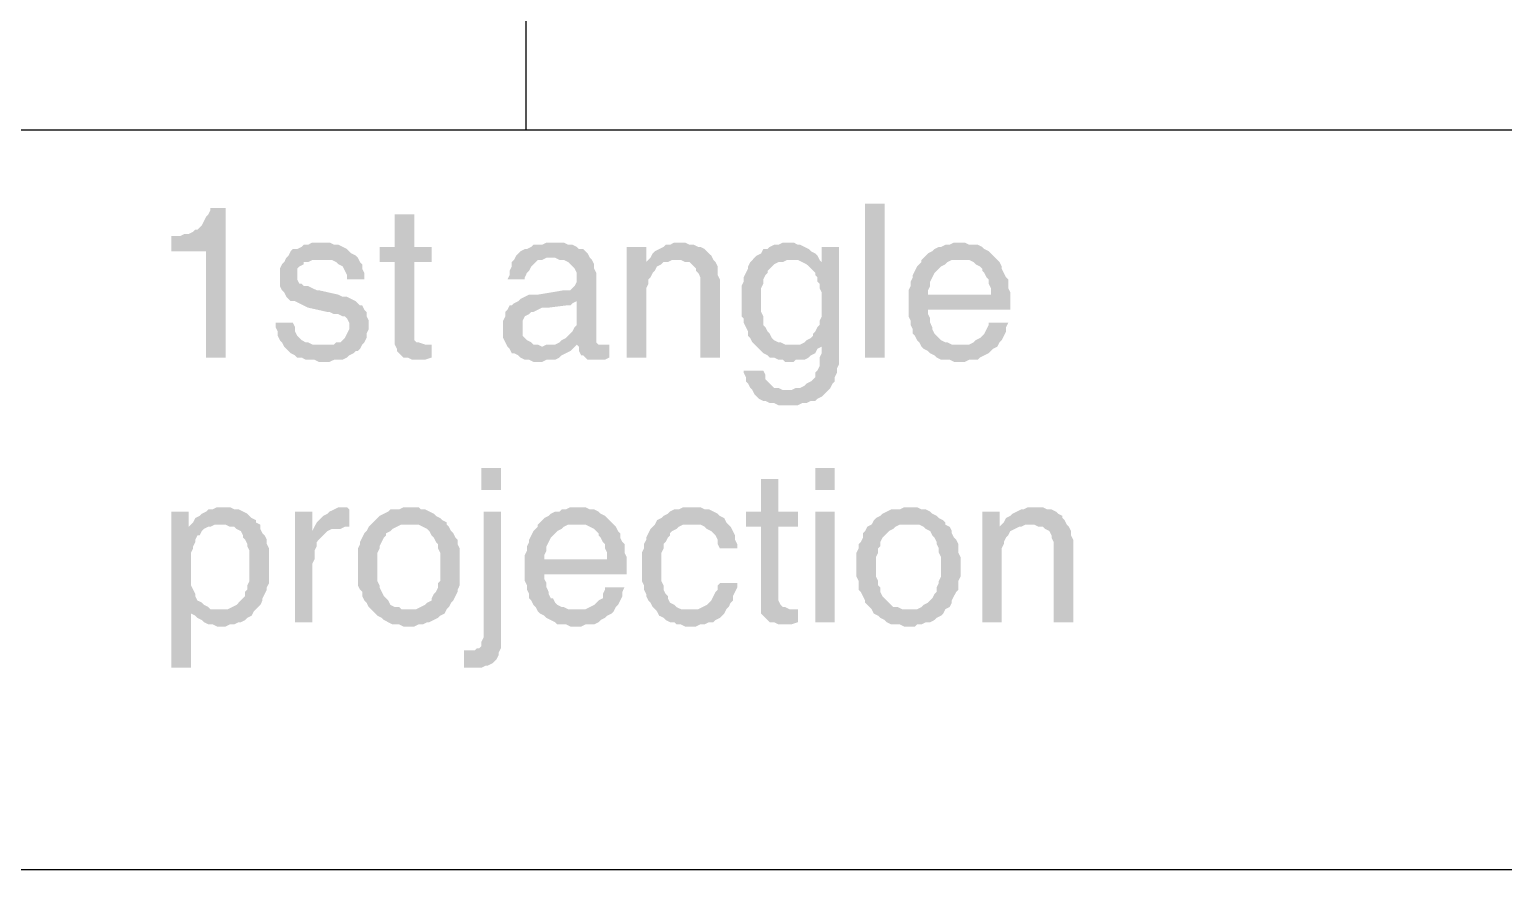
# Model space of a CAD drawing. Header units: inches. Extents: x 3613 to 8393, y -2205 to -794.
# Drawn here: x 3930.39 to 3961.08, y -2185.2 to -2167.73 of the extents above; entities that cross this region are included whole.
import ezdxf

# ---------------------------------------------------------------- set-up
doc = ezdxf.new("R2010")
doc.units = ezdxf.units.IN
doc.header["$MEASUREMENT"] = 0

msp = doc.modelspace()

# ---------------------------------------------------------------- hatches: boundary and pattern name
at = {"transparency": 33554559}
for points in [[(3934.472, -2171.438), (3934.156, -2171.438), (3934.156, -2171.483), (3934.111, -2171.574), (3934.066, -2171.619), (3934.021, -2171.709), (3933.976, -2171.799), (3933.93, -2171.845), (3933.885, -2171.89), (3933.84, -2171.89), (3933.795, -2171.935), (3933.705, -2171.98), (3933.614, -2171.98), (3933.524, -2172.025), (3933.344, -2172.025), (3933.344, -2172.341), (3934.066, -2172.341), (3934.066, -2174.552), (3934.472, -2174.552)], [(3938.398, -2171.574), (3937.992, -2171.574), (3937.992, -2172.251), (3937.676, -2172.251), (3937.676, -2172.567), (3937.992, -2172.567), (3937.992, -2174.282), (3938.037, -2174.372), (3938.037, -2174.417), (3938.083, -2174.462), (3938.128, -2174.507), (3938.173, -2174.552), (3938.263, -2174.552), (3938.353, -2174.598), (3938.624, -2174.598), (3938.76, -2174.552), (3938.76, -2174.282), (3938.624, -2174.282), (3938.489, -2174.237), (3938.444, -2174.237), (3938.398, -2174.191), (3938.398, -2172.567), (3938.76, -2172.567), (3938.76, -2172.251), (3938.398, -2172.251)], [(3947.786, -2174.552), (3947.786, -2171.348), (3948.192, -2171.348), (3948.192, -2174.552)], [(3936.458, -2172.16), (3936.277, -2172.16), (3936.187, -2172.206), (3936.097, -2172.206), (3936.052, -2172.251), (3935.961, -2172.296), (3935.871, -2172.296), (3935.826, -2172.341), (3935.781, -2172.431), (3935.736, -2172.476), (3935.691, -2172.567), (3935.645, -2172.612), (3935.6, -2172.702), (3935.6, -2173.063), (3935.645, -2173.153), (3935.691, -2173.199), (3935.736, -2173.289), (3935.781, -2173.334), (3935.826, -2173.379), (3935.916, -2173.379), (3936.006, -2173.424), (3936.097, -2173.469), (3936.187, -2173.514), (3936.593, -2173.605), (3936.638, -2173.605), (3936.729, -2173.65), (3936.819, -2173.65), (3936.909, -2173.695), (3936.954, -2173.695), (3936.999, -2173.74), (3937.045, -2173.83), (3937.045, -2173.966), (3936.999, -2174.056), (3936.954, -2174.146), (3936.909, -2174.191), (3936.864, -2174.237), (3936.774, -2174.237), (3936.729, -2174.282), (3936.503, -2174.282), (3935.691, -2174.327), (3935.736, -2174.372), (3935.781, -2174.417), (3935.826, -2174.462), (3935.916, -2174.507), (3935.961, -2174.552), (3936.052, -2174.552), (3936.142, -2174.598), (3936.322, -2174.598), (3936.413, -2174.643), (3936.638, -2174.643), (3936.729, -2174.598), (3936.909, -2174.598), (3936.999, -2174.552), (3937.045, -2174.507), (3937.135, -2174.462), (3937.18, -2174.417), (3937.225, -2174.417), (3937.27, -2174.372), (3937.315, -2174.282), (3937.36, -2174.237), (3937.406, -2174.146), (3937.406, -2174.056), (3937.451, -2173.966), (3937.451, -2173.875), (3937.451, -2173.785), (3937.406, -2173.695), (3937.406, -2173.605), (3937.36, -2173.56), (3937.315, -2173.469), (3937.27, -2173.469), (3937.225, -2173.424), (3937.18, -2173.379), (3937.09, -2173.334), (3936.999, -2173.289), (3936.909, -2173.289), (3936.819, -2173.244), (3936.413, -2173.153), (3936.368, -2173.153), (3936.277, -2173.108), (3936.187, -2173.063), (3936.097, -2173.063), (3936.052, -2173.018), (3936.006, -2173.018), (3935.961, -2172.928), (3935.961, -2172.702), (3936.006, -2172.657), (3936.097, -2172.612), (3936.097, -2172.567), (3936.187, -2172.567), (3936.277, -2172.522), (3936.458, -2172.522), (3937.225, -2172.476), (3937.18, -2172.431), (3937.09, -2172.386), (3937.045, -2172.341), (3936.999, -2172.296), (3936.909, -2172.251), (3936.819, -2172.206), (3936.729, -2172.206), (3936.638, -2172.16), (3936.548, -2172.16)], [(3941.332, -2172.16), (3941.152, -2172.16), (3941.061, -2172.206), (3940.881, -2172.206), (3940.836, -2172.251), (3940.745, -2172.296), (3940.7, -2172.296), (3940.61, -2172.341), (3940.565, -2172.386), (3940.52, -2172.431), (3940.475, -2172.522), (3940.429, -2172.567), (3940.429, -2172.657), (3940.384, -2172.747), (3940.384, -2172.837), (3940.339, -2172.928), (3940.7, -2172.928), (3940.7, -2172.883), (3940.745, -2172.792), (3940.79, -2172.747), (3940.836, -2172.657), (3940.881, -2172.612), (3940.926, -2172.567), (3940.971, -2172.522), (3941.061, -2172.522), (3941.152, -2172.476), (3942.054, -2172.476), (3942.009, -2172.386), (3941.964, -2172.341), (3941.919, -2172.296), (3941.829, -2172.296), (3941.783, -2172.251), (3941.693, -2172.206), (3941.603, -2172.206), (3941.513, -2172.16), (3941.422, -2172.16)], [(3943.95, -2172.16), (3943.814, -2172.16), (3943.724, -2172.206), (3943.634, -2172.206), (3943.589, -2172.251), (3943.498, -2172.296), (3943.408, -2172.341), (3943.363, -2172.386), (3943.318, -2172.476), (3943.228, -2172.567), (3943.544, -2172.612), (3943.589, -2172.567), (3943.679, -2172.567), (3943.769, -2172.522), (3944.627, -2172.522), (3944.582, -2172.431), (3944.536, -2172.386), (3944.491, -2172.341), (3944.446, -2172.296), (3944.356, -2172.251), (3944.311, -2172.251), (3944.221, -2172.206), (3944.13, -2172.206), (3944.04, -2172.16)], [(3946.206, -2172.16), (3946.071, -2172.16), (3945.981, -2172.206), (3945.89, -2172.206), (3945.8, -2172.251), (3945.755, -2172.296), (3945.665, -2172.296), (3945.62, -2172.386), (3945.529, -2172.431), (3945.484, -2172.476), (3945.439, -2172.522), (3946.387, -2172.522), (3946.477, -2172.567), (3946.567, -2172.612), (3946.883, -2172.567), (3946.838, -2172.522), (3946.838, -2172.522), (3946.793, -2172.431), (3946.748, -2172.386), (3946.658, -2172.341), (3946.613, -2172.296), (3946.522, -2172.251), (3946.432, -2172.206), (3946.387, -2172.206), (3946.297, -2172.16)], [(3949.772, -2172.16), (3949.636, -2172.16), (3949.546, -2172.206), (3949.456, -2172.206), (3949.366, -2172.251), (3949.32, -2172.251), (3949.23, -2172.296), (3949.185, -2172.341), (3949.095, -2172.386), (3949.05, -2172.431), (3948.959, -2172.522), (3949.952, -2172.522), (3950.043, -2172.567), (3950.088, -2172.612), (3950.178, -2172.657), (3950.223, -2172.702), (3950.223, -2172.747), (3950.268, -2172.792), (3950.313, -2172.883), (3950.359, -2172.928), (3950.359, -2173.018), (3950.404, -2173.108), (3950.404, -2173.244), (3948.689, -2173.244), (3948.689, -2173.695), (3948.734, -2173.785), (3948.734, -2173.875), (3948.779, -2173.966), (3948.779, -2174.056), (3948.824, -2174.101), (3948.869, -2174.191), (3948.914, -2174.237), (3948.959, -2174.327), (3949.772, -2174.282), (3949.591, -2174.282), (3949.501, -2174.237), (3949.456, -2174.237), (3949.366, -2174.191), (3949.32, -2174.146), (3949.23, -2174.056), (3949.23, -2174.056), (3949.185, -2173.966), (3949.185, -2173.921), (3949.14, -2173.83), (3949.14, -2173.74), (3949.095, -2173.65), (3949.095, -2173.56), (3950.81, -2173.56), (3950.81, -2173.199), (3950.765, -2173.108), (3950.765, -2172.928), (3950.72, -2172.883), (3950.674, -2172.792), (3950.629, -2172.702), (3950.629, -2172.657), (3950.584, -2172.567), (3950.539, -2172.522), (3950.494, -2172.476), (3950.404, -2172.386), (3950.359, -2172.341), (3950.268, -2172.296), (3950.223, -2172.251), (3950.133, -2172.206), (3949.952, -2172.206), (3949.862, -2172.16)], [(3937.225, -2172.476), (3936.458, -2172.522), (3936.683, -2172.522), (3936.774, -2172.567), (3936.819, -2172.612), (3936.819, -2172.612), (3936.909, -2172.657), (3936.954, -2172.747), (3936.999, -2172.837), (3936.999, -2172.928), (3937.36, -2172.928), (3937.36, -2172.792), (3937.315, -2172.702), (3937.315, -2172.612), (3937.27, -2172.567)], [(3942.054, -2172.476), (3941.242, -2172.476), (3941.332, -2172.476), (3941.422, -2172.522), (3941.513, -2172.522), (3941.603, -2172.567), (3941.648, -2172.612), (3941.693, -2172.657), (3941.738, -2172.702), (3941.783, -2172.792), (3941.783, -2172.973), (3941.738, -2173.063), (3941.693, -2173.108), (3941.648, -2173.153), (3941.513, -2173.153), (3940.971, -2173.244), (3940.79, -2173.244), (3940.7, -2173.289), (3940.61, -2173.334), (3940.565, -2173.379), (3941.783, -2173.379), (3941.783, -2173.785), (3941.783, -2173.875), (3941.738, -2173.921), (3941.693, -2174.011), (3941.648, -2174.056), (3941.558, -2174.146), (3941.558, -2174.146), (3941.467, -2174.191), (3941.422, -2174.237), (3941.332, -2174.282), (3941.152, -2174.282), (3941.061, -2174.327), (3940.339, -2174.327), (3940.384, -2174.372), (3940.429, -2174.462), (3940.475, -2174.462), (3940.565, -2174.507), (3940.61, -2174.552), (3940.7, -2174.598), (3940.79, -2174.598), (3940.881, -2174.643), (3941.061, -2174.643), (3941.152, -2174.598), (3941.332, -2174.598), (3941.422, -2174.552), (3941.467, -2174.507), (3941.558, -2174.462), (3941.648, -2174.417), (3941.693, -2174.372), (3941.738, -2174.327), (3941.783, -2174.282), (3942.235, -2174.282), (3942.19, -2174.237), (3942.19, -2172.792), (3942.144, -2172.702), (3942.144, -2172.612), (3942.099, -2172.522)], [(3943.228, -2172.251), (3942.821, -2172.251), (3942.821, -2174.552), (3943.228, -2174.552), (3943.228, -2173.334), (3943.228, -2173.108), (3943.273, -2173.018), (3943.273, -2172.928), (3943.318, -2172.883), (3943.363, -2172.792), (3943.408, -2172.747), (3943.408, -2172.747), (3943.453, -2172.657), (3943.544, -2172.612), (3943.228, -2172.567)], [(3944.627, -2172.522), (3943.859, -2172.522), (3943.95, -2172.522), (3944.04, -2172.567), (3944.13, -2172.567), (3944.175, -2172.612), (3944.221, -2172.657), (3944.266, -2172.702), (3944.266, -2172.747), (3944.311, -2172.792), (3944.356, -2172.883), (3944.356, -2174.552), (3944.762, -2174.552), (3944.762, -2172.928), (3944.717, -2172.837), (3944.717, -2172.657), (3944.672, -2172.567)], [(3945.439, -2172.522), (3945.394, -2172.567), (3945.349, -2172.657), (3945.349, -2172.702), (3945.304, -2172.792), (3945.259, -2172.883), (3945.259, -2172.973), (3945.213, -2173.063), (3945.213, -2173.695), (3945.259, -2173.74), (3945.259, -2173.83), (3945.304, -2173.921), (3945.349, -2174.011), (3945.349, -2174.101), (3945.394, -2174.146), (3945.439, -2174.237), (3945.484, -2174.282), (3945.529, -2174.327), (3945.62, -2174.417), (3945.665, -2174.462), (3945.755, -2174.507), (3945.8, -2174.552), (3945.89, -2174.552), (3945.981, -2174.598), (3946.071, -2174.598), (3946.116, -2174.643), (3946.297, -2174.643), (3946.342, -2174.598), (3946.522, -2174.598), (3946.613, -2174.552), (3946.658, -2174.507), (3946.748, -2174.462), (3946.793, -2174.372), (3946.883, -2174.327), (3946.883, -2174.327), (3946.251, -2174.282), (3946.116, -2174.282), (3946.026, -2174.237), (3945.981, -2174.237), (3945.89, -2174.191), (3945.845, -2174.146), (3945.8, -2174.056), (3945.755, -2174.011), (3945.71, -2173.921), (3945.665, -2173.875), (3945.665, -2173.695), (3945.62, -2173.605), (3945.62, -2173.108), (3945.665, -2173.018), (3945.665, -2172.928), (3945.71, -2172.837), (3945.755, -2172.792), (3945.755, -2172.747), (3945.8, -2172.702), (3945.845, -2172.657), (3945.89, -2172.612), (3945.981, -2172.567), (3946.071, -2172.567), (3946.161, -2172.522), (3946.251, -2172.522)], [(3947.244, -2172.251), (3946.883, -2172.251), (3946.883, -2172.567), (3946.567, -2172.612), (3946.613, -2172.657), (3946.658, -2172.702), (3946.748, -2172.792), (3946.748, -2172.837), (3946.793, -2172.883), (3946.793, -2172.973), (3946.838, -2173.018), (3946.838, -2173.108), (3946.883, -2173.199), (3946.883, -2173.695), (3946.838, -2173.785), (3946.838, -2173.875), (3946.793, -2173.921), (3946.748, -2174.011), (3946.703, -2174.056), (3946.703, -2174.101), (3946.658, -2174.146), (3946.567, -2174.191), (3946.522, -2174.237), (3946.432, -2174.282), (3946.251, -2174.282), (3946.883, -2174.327), (3946.883, -2174.462), (3946.838, -2174.552), (3946.838, -2174.733), (3946.793, -2174.823), (3946.748, -2174.868), (3946.748, -2174.959), (3946.703, -2175.004), (3946.658, -2175.049), (3946.567, -2175.094), (3946.522, -2175.139), (3946.432, -2175.184), (3946.342, -2175.184), (3946.251, -2175.229), (3946.161, -2175.229), (3947.019, -2175.229), (3947.064, -2175.184), (3947.109, -2175.094), (3947.154, -2175.049), (3947.154, -2174.959), (3947.199, -2174.868), (3947.199, -2174.778), (3947.244, -2174.688), (3947.244, -2174.417)], [(3948.959, -2172.522), (3948.959, -2172.567), (3948.914, -2172.612), (3948.869, -2172.657), (3948.824, -2172.747), (3948.779, -2172.837), (3948.779, -2172.883), (3948.734, -2172.973), (3948.734, -2173.063), (3948.689, -2173.153), (3948.689, -2173.244), (3949.095, -2173.244), (3949.095, -2173.153), (3949.14, -2173.063), (3949.14, -2172.973), (3949.185, -2172.883), (3949.23, -2172.792), (3949.275, -2172.747), (3949.32, -2172.702), (3949.366, -2172.657), (3949.456, -2172.612), (3949.501, -2172.567), (3949.591, -2172.522), (3949.772, -2172.522)], [(3940.565, -2173.379), (3940.475, -2173.424), (3940.429, -2173.469), (3940.384, -2173.469), (3940.339, -2173.56), (3940.294, -2173.605), (3940.294, -2173.695), (3940.249, -2173.785), (3940.249, -2173.966), (3940.249, -2174.146), (3940.294, -2174.237), (3940.339, -2174.327), (3941.061, -2174.327), (3940.971, -2174.282), (3940.881, -2174.282), (3940.836, -2174.237), (3940.745, -2174.191), (3940.7, -2174.146), (3940.655, -2174.101), (3940.655, -2173.785), (3940.7, -2173.695), (3940.79, -2173.65), (3940.836, -2173.605), (3940.881, -2173.605), (3940.971, -2173.56), (3941.061, -2173.514), (3941.197, -2173.514), (3941.558, -2173.469), (3941.648, -2173.469), (3941.693, -2173.424), (3941.783, -2173.379)], [(3935.871, -2173.83), (3935.51, -2173.83), (3935.51, -2173.921), (3935.555, -2174.011), (3935.555, -2174.101), (3935.6, -2174.191), (3935.645, -2174.237), (3935.691, -2174.327), (3936.503, -2174.282), (3936.277, -2174.282), (3936.187, -2174.237), (3936.142, -2174.237), (3936.052, -2174.191), (3936.006, -2174.146), (3935.961, -2174.101), (3935.916, -2174.011), (3935.916, -2173.921)], [(3950.765, -2173.83), (3950.359, -2173.83), (3950.359, -2173.875), (3950.313, -2173.966), (3950.268, -2174.056), (3950.223, -2174.101), (3950.178, -2174.146), (3950.088, -2174.191), (3950.043, -2174.237), (3949.952, -2174.282), (3949.772, -2174.282), (3948.959, -2174.327), (3948.959, -2174.327), (3949.005, -2174.372), (3949.095, -2174.417), (3949.14, -2174.462), (3949.23, -2174.507), (3949.275, -2174.552), (3949.366, -2174.598), (3949.546, -2174.598), (3949.636, -2174.643), (3949.862, -2174.643), (3949.952, -2174.598), (3950.133, -2174.598), (3950.178, -2174.552), (3950.268, -2174.507), (3950.359, -2174.462), (3950.404, -2174.417), (3950.449, -2174.372), (3950.539, -2174.327), (3950.584, -2174.237), (3950.629, -2174.191), (3950.674, -2174.101), (3950.72, -2174.011), (3950.72, -2173.921)], [(3942.235, -2174.282), (3941.783, -2174.282), (3941.829, -2174.327), (3942.325, -2174.282), (3942.28, -2174.282)], [(3942.46, -2174.282), (3942.325, -2174.282), (3941.829, -2174.327), (3941.829, -2174.417), (3941.874, -2174.507), (3941.919, -2174.507), (3941.964, -2174.552), (3942.009, -2174.598), (3942.37, -2174.598), (3942.46, -2174.552)], [(3945.665, -2174.823), (3945.259, -2174.823), (3945.259, -2174.868), (3945.304, -2174.959), (3945.304, -2175.049), (3945.349, -2175.094), (3945.394, -2175.184), (3945.439, -2175.229), (3945.484, -2175.32), (3945.529, -2175.365), (3945.574, -2175.41), (3945.665, -2175.455), (3945.71, -2175.455), (3945.8, -2175.5), (3945.89, -2175.5), (3945.981, -2175.545), (3946.387, -2175.545), (3946.477, -2175.5), (3946.567, -2175.5), (3946.658, -2175.455), (3946.748, -2175.455), (3946.793, -2175.41), (3946.883, -2175.365), (3946.928, -2175.32), (3946.974, -2175.275), (3947.019, -2175.229), (3946.071, -2175.229), (3945.981, -2175.184), (3945.89, -2175.184), (3945.845, -2175.139), (3945.8, -2175.094), (3945.71, -2175.004), (3945.71, -2174.914)], [(3940.204, -2177.306), (3940.204, -2176.854), (3939.798, -2176.854), (3939.798, -2177.306)], [(3945.981, -2177.08), (3945.62, -2177.08), (3945.62, -2177.757), (3945.304, -2177.757), (3945.304, -2178.073), (3945.62, -2178.073), (3945.62, -2179.878), (3945.665, -2179.923), (3945.71, -2179.968), (3945.755, -2180.013), (3945.8, -2180.059), (3945.89, -2180.059), (3945.981, -2180.104), (3946.251, -2180.104), (3946.387, -2180.059), (3946.387, -2179.788), (3946.206, -2179.788), (3946.116, -2179.743), (3946.071, -2179.743), (3946.026, -2179.698), (3945.981, -2179.607), (3945.981, -2178.073), (3946.387, -2178.073), (3946.387, -2177.757), (3945.981, -2177.757)], [(3947.154, -2177.306), (3947.154, -2176.854), (3946.748, -2176.854), (3946.748, -2177.306)], [(3934.382, -2177.667), (3934.291, -2177.667), (3934.201, -2177.712), (3934.111, -2177.712), (3934.066, -2177.757), (3933.976, -2177.802), (3933.93, -2177.847), (3933.84, -2177.892), (3933.795, -2177.983), (3933.75, -2178.028), (3933.705, -2178.073), (3934.156, -2178.073), (3934.246, -2178.028), (3934.337, -2178.028), (3935.104, -2177.983), (3935.104, -2177.937), (3935.014, -2177.892), (3934.968, -2177.847), (3934.923, -2177.802), (3934.833, -2177.757), (3934.743, -2177.712), (3934.653, -2177.712), (3934.562, -2177.667), (3934.472, -2177.667)], [(3936.909, -2177.667), (3936.819, -2177.667), (3936.729, -2177.712), (3936.638, -2177.757), (3936.593, -2177.802), (3936.503, -2177.847), (3936.458, -2177.892), (3936.368, -2177.983), (3936.368, -2177.983), (3936.322, -2178.073), (3937.045, -2178.073), (3937.045, -2177.712), (3936.999, -2177.667)], [(3938.263, -2177.667), (3938.173, -2177.667), (3938.083, -2177.712), (3937.902, -2177.712), (3937.857, -2177.757), (3937.767, -2177.802), (3937.676, -2177.847), (3937.631, -2177.892), (3937.586, -2177.937), (3937.496, -2178.028), (3937.496, -2178.028), (3937.451, -2178.073), (3937.406, -2178.163), (3937.36, -2178.208), (3937.315, -2178.298), (3937.27, -2178.389), (3937.27, -2178.434), (3937.225, -2178.524), (3937.225, -2179.291), (3937.27, -2179.382), (3937.315, -2179.427), (3937.315, -2179.517), (3937.36, -2179.607), (3937.406, -2179.652), (3937.451, -2179.743), (3937.496, -2179.788), (3938.263, -2179.788), (3938.128, -2179.788), (3938.083, -2179.743), (3937.992, -2179.743), (3937.902, -2179.698), (3937.857, -2179.607), (3937.812, -2179.562), (3937.767, -2179.517), (3937.721, -2179.427), (3937.676, -2179.336), (3937.676, -2179.291), (3937.631, -2179.201), (3937.631, -2178.614), (3937.676, -2178.524), (3937.676, -2178.479), (3937.721, -2178.389), (3937.767, -2178.298), (3937.812, -2178.253), (3937.812, -2178.208), (3937.902, -2178.163), (3937.947, -2178.118), (3938.037, -2178.073), (3938.128, -2178.028), (3938.263, -2178.028), (3939.075, -2177.983), (3938.985, -2177.937), (3938.94, -2177.892), (3938.85, -2177.847), (3938.805, -2177.802), (3938.714, -2177.757), (3938.624, -2177.712), (3938.534, -2177.712), (3938.489, -2177.667), (3938.398, -2177.667)], [(3941.783, -2177.667), (3941.648, -2177.667), (3941.558, -2177.712), (3941.467, -2177.712), (3941.422, -2177.757), (3941.332, -2177.757), (3941.242, -2177.802), (3941.197, -2177.847), (3941.106, -2177.892), (3941.061, -2177.937), (3940.971, -2178.028), (3941.964, -2178.028), (3942.054, -2178.073), (3942.144, -2178.118), (3942.19, -2178.163), (3942.235, -2178.208), (3942.235, -2178.253), (3942.28, -2178.298), (3942.325, -2178.389), (3942.37, -2178.434), (3942.37, -2178.524), (3942.415, -2178.614), (3942.415, -2178.75), (3940.7, -2178.75), (3940.7, -2179.201), (3940.745, -2179.291), (3940.745, -2179.382), (3940.79, -2179.472), (3940.79, -2179.562), (3940.836, -2179.607), (3940.881, -2179.698), (3940.926, -2179.743), (3940.971, -2179.833), (3941.783, -2179.788), (3941.603, -2179.788), (3941.513, -2179.743), (3941.467, -2179.743), (3941.377, -2179.698), (3941.332, -2179.652), (3941.287, -2179.562), (3941.242, -2179.562), (3941.197, -2179.472), (3941.197, -2179.427), (3941.152, -2179.336), (3941.152, -2179.246), (3941.106, -2179.156), (3941.106, -2179.066), (3942.821, -2179.066), (3942.821, -2178.705), (3942.776, -2178.614), (3942.776, -2178.434), (3942.731, -2178.389), (3942.686, -2178.298), (3942.686, -2178.208), (3942.641, -2178.163), (3942.596, -2178.073), (3942.551, -2178.028), (3942.506, -2177.983), (3942.415, -2177.892), (3942.37, -2177.847), (3942.28, -2177.802), (3942.235, -2177.757), (3942.144, -2177.712), (3942.054, -2177.712), (3941.964, -2177.667), (3941.874, -2177.667)], [(3944.175, -2177.667), (3943.995, -2177.667), (3943.905, -2177.712), (3943.814, -2177.712), (3943.724, -2177.757), (3943.679, -2177.802), (3943.589, -2177.847), (3943.544, -2177.892), (3943.453, -2177.937), (3943.408, -2178.028), (3944.356, -2178.028), (3944.446, -2178.073), (3944.491, -2178.118), (3944.582, -2178.163), (3944.627, -2178.208), (3944.672, -2178.253), (3944.717, -2178.344), (3944.717, -2178.434), (3944.762, -2178.524), (3945.123, -2178.524), (3945.123, -2178.434), (3945.078, -2178.344), (3945.078, -2178.253), (3945.033, -2178.163), (3944.988, -2178.073), (3944.943, -2178.028), (3944.898, -2177.983), (3944.852, -2177.892), (3944.852, -2177.892), (3944.762, -2177.847), (3944.717, -2177.802), (3944.627, -2177.757), (3944.536, -2177.712), (3944.446, -2177.712), (3944.356, -2177.667), (3944.266, -2177.667)], [(3948.689, -2177.667), (3948.598, -2177.667), (3948.508, -2177.712), (3948.328, -2177.712), (3948.237, -2177.757), (3948.147, -2177.802), (3948.102, -2177.847), (3948.012, -2177.892), (3947.967, -2177.937), (3947.921, -2178.028), (3947.921, -2178.028), (3947.831, -2178.073), (3947.786, -2178.163), (3947.741, -2178.208), (3947.741, -2178.298), (3947.696, -2178.389), (3947.651, -2178.434), (3947.651, -2178.524), (3947.605, -2178.614), (3947.605, -2179.111), (3947.651, -2179.201), (3947.651, -2179.382), (3947.696, -2179.427), (3947.741, -2179.517), (3947.786, -2179.607), (3947.786, -2179.652), (3947.876, -2179.743), (3947.921, -2179.788), (3948.689, -2179.788), (3948.553, -2179.788), (3948.463, -2179.743), (3948.373, -2179.743), (3948.328, -2179.698), (3948.237, -2179.607), (3948.192, -2179.562), (3948.147, -2179.517), (3948.102, -2179.427), (3948.102, -2179.336), (3948.057, -2179.291), (3948.057, -2179.201), (3948.012, -2179.111), (3948.012, -2178.705), (3948.057, -2178.614), (3948.057, -2178.524), (3948.102, -2178.479), (3948.102, -2178.389), (3948.147, -2178.298), (3948.192, -2178.253), (3948.237, -2178.208), (3948.282, -2178.163), (3948.373, -2178.118), (3948.418, -2178.073), (3948.508, -2178.028), (3948.689, -2178.028), (3949.456, -2177.983), (3949.411, -2177.937), (3949.32, -2177.892), (3949.275, -2177.847), (3949.185, -2177.802), (3949.14, -2177.757), (3949.05, -2177.712), (3948.959, -2177.712), (3948.869, -2177.667), (3948.779, -2177.667)], [(3951.306, -2177.667), (3951.171, -2177.667), (3951.081, -2177.712), (3951.035, -2177.712), (3950.945, -2177.757), (3950.855, -2177.802), (3950.81, -2177.847), (3950.72, -2177.892), (3950.674, -2177.983), (3950.584, -2178.073), (3950.9, -2178.118), (3950.99, -2178.073), (3951.035, -2178.073), (3951.126, -2178.028), (3951.983, -2178.028), (3951.938, -2177.937), (3951.893, -2177.892), (3951.893, -2177.847), (3951.803, -2177.802), (3951.758, -2177.757), (3951.667, -2177.712), (3951.577, -2177.712), (3951.487, -2177.667), (3951.397, -2177.667)], [(3933.705, -2177.757), (3933.344, -2177.757), (3933.344, -2181.006), (3933.75, -2181.006), (3933.75, -2179.833), (3934.337, -2179.788), (3934.156, -2179.788), (3934.111, -2179.743), (3934.021, -2179.698), (3933.976, -2179.652), (3933.885, -2179.607), (3933.84, -2179.517), (3933.84, -2179.472), (3933.795, -2179.382), (3933.75, -2179.291), (3933.75, -2178.614), (3933.795, -2178.524), (3933.795, -2178.479), (3933.84, -2178.389), (3933.84, -2178.344), (3933.885, -2178.253), (3933.93, -2178.253), (3933.976, -2178.163), (3934.021, -2178.118), (3934.111, -2178.073), (3933.705, -2178.073)], [(3935.104, -2177.983), (3934.337, -2178.028), (3934.472, -2178.028), (3934.562, -2178.073), (3934.653, -2178.073), (3934.698, -2178.118), (3934.788, -2178.163), (3934.833, -2178.253), (3934.833, -2178.298), (3934.878, -2178.344), (3934.923, -2178.434), (3934.923, -2178.479), (3934.968, -2178.569), (3934.968, -2178.885), (3934.968, -2179.201), (3934.923, -2179.291), (3934.923, -2179.382), (3934.878, -2179.427), (3934.878, -2179.517), (3934.833, -2179.562), (3934.788, -2179.607), (3934.743, -2179.652), (3934.698, -2179.698), (3934.607, -2179.743), (3934.517, -2179.788), (3934.337, -2179.788), (3933.75, -2179.833), (3933.75, -2179.878), (3933.84, -2179.923), (3933.885, -2179.968), (3933.976, -2180.013), (3934.021, -2180.059), (3934.111, -2180.104), (3934.201, -2180.104), (3934.291, -2180.149), (3934.472, -2180.149), (3934.562, -2180.104), (3934.653, -2180.104), (3934.743, -2180.059), (3934.788, -2180.059), (3934.878, -2180.013), (3934.923, -2179.968), (3935.014, -2179.923), (3935.059, -2179.833), (3935.104, -2179.788), (3935.149, -2179.743), (3935.194, -2179.698), (3935.239, -2179.607), (3935.239, -2179.562), (3935.284, -2179.472), (3935.329, -2179.382), (3935.329, -2179.336), (3935.375, -2179.246), (3935.375, -2178.524), (3935.329, -2178.434), (3935.329, -2178.344), (3935.284, -2178.253), (3935.239, -2178.208), (3935.194, -2178.118), (3935.194, -2178.028)], [(3936.277, -2177.757), (3935.916, -2177.757), (3935.916, -2180.059), (3936.277, -2180.059), (3936.277, -2178.84), (3936.322, -2178.75), (3936.322, -2178.569), (3936.368, -2178.479), (3936.368, -2178.389), (3936.413, -2178.344), (3936.458, -2178.298), (3936.503, -2178.253), (3936.548, -2178.208), (3936.593, -2178.163), (3936.277, -2178.163)], [(3939.075, -2177.983), (3938.263, -2178.028), (3938.489, -2178.028), (3938.579, -2178.073), (3938.669, -2178.118), (3938.714, -2178.163), (3938.76, -2178.253), (3938.805, -2178.298), (3938.85, -2178.389), (3938.895, -2178.434), (3938.895, -2178.524), (3938.94, -2178.614), (3938.94, -2179.201), (3938.895, -2179.246), (3938.895, -2179.336), (3938.85, -2179.427), (3938.805, -2179.472), (3938.76, -2179.562), (3938.76, -2179.607), (3938.669, -2179.652), (3938.624, -2179.698), (3938.534, -2179.743), (3938.444, -2179.788), (3937.496, -2179.788), (3937.586, -2179.878), (3937.631, -2179.923), (3937.721, -2179.968), (3937.767, -2180.013), (3937.857, -2180.059), (3937.947, -2180.104), (3938.083, -2180.104), (3938.173, -2180.149), (3938.398, -2180.149), (3938.489, -2180.104), (3938.579, -2180.104), (3938.669, -2180.059), (3938.714, -2180.059), (3938.805, -2180.013), (3938.895, -2179.968), (3938.94, -2179.923), (3939.03, -2179.878), (3939.075, -2179.788), (3939.075, -2179.788), (3939.121, -2179.743), (3939.166, -2179.652), (3939.211, -2179.607), (3939.256, -2179.517), (3939.301, -2179.427), (3939.301, -2179.382), (3939.346, -2179.291), (3939.346, -2178.885), (3939.346, -2178.524), (3939.301, -2178.434), (3939.301, -2178.344), (3939.256, -2178.298), (3939.211, -2178.208), (3939.166, -2178.163), (3939.121, -2178.073), (3939.075, -2178.028)], [(3940.204, -2177.757), (3939.843, -2177.757), (3939.843, -2180.375), (3939.798, -2180.465), (3939.798, -2180.555), (3939.752, -2180.6), (3939.707, -2180.6), (3939.662, -2180.645), (3939.437, -2180.645), (3939.437, -2181.006), (3939.798, -2181.006), (3939.888, -2180.961), (3939.933, -2180.961), (3940.023, -2180.916), (3940.068, -2180.871), (3940.114, -2180.826), (3940.159, -2180.736), (3940.159, -2180.69), (3940.204, -2180.6), (3940.204, -2180.375)], [(3940.971, -2178.028), (3940.971, -2178.073), (3940.926, -2178.118), (3940.881, -2178.163), (3940.836, -2178.253), (3940.79, -2178.344), (3940.79, -2178.389), (3940.745, -2178.479), (3940.745, -2178.569), (3940.7, -2178.66), (3940.7, -2178.75), (3941.106, -2178.75), (3941.106, -2178.66), (3941.152, -2178.569), (3941.152, -2178.479), (3941.197, -2178.389), (3941.242, -2178.298), (3941.287, -2178.253), (3941.332, -2178.208), (3941.377, -2178.163), (3941.467, -2178.118), (3941.513, -2178.073), (3941.603, -2178.028), (3941.783, -2178.028)], [(3943.408, -2178.028), (3943.363, -2178.073), (3943.318, -2178.118), (3943.273, -2178.208), (3943.228, -2178.298), (3943.228, -2178.344), (3943.182, -2178.434), (3943.182, -2178.524), (3943.137, -2178.614), (3943.137, -2179.201), (3943.182, -2179.291), (3943.182, -2179.382), (3943.228, -2179.472), (3943.228, -2179.517), (3943.273, -2179.607), (3943.318, -2179.652), (3943.363, -2179.743), (3943.408, -2179.788), (3944.175, -2179.788), (3943.95, -2179.788), (3943.859, -2179.743), (3943.814, -2179.698), (3943.724, -2179.652), (3943.679, -2179.562), (3943.679, -2179.517), (3943.634, -2179.472), (3943.589, -2179.382), (3943.589, -2179.291), (3943.544, -2179.201), (3943.544, -2178.614), (3943.589, -2178.524), (3943.589, -2178.434), (3943.634, -2178.389), (3943.679, -2178.298), (3943.724, -2178.253), (3943.724, -2178.208), (3943.769, -2178.163), (3943.859, -2178.118), (3943.905, -2178.073), (3943.995, -2178.028), (3944.175, -2178.028)], [(3947.154, -2180.059), (3947.154, -2177.757), (3946.748, -2177.757), (3946.748, -2180.059)], [(3949.456, -2177.983), (3948.689, -2178.028), (3948.914, -2178.028), (3949.005, -2178.073), (3949.05, -2178.118), (3949.14, -2178.163), (3949.185, -2178.253), (3949.23, -2178.298), (3949.275, -2178.389), (3949.275, -2178.434), (3949.32, -2178.524), (3949.32, -2178.614), (3949.366, -2178.705), (3949.366, -2179.111), (3949.32, -2179.201), (3949.32, -2179.246), (3949.275, -2179.336), (3949.275, -2179.427), (3949.23, -2179.472), (3949.185, -2179.562), (3949.14, -2179.607), (3949.095, -2179.652), (3949.005, -2179.698), (3948.959, -2179.743), (3948.869, -2179.788), (3947.921, -2179.788), (3947.967, -2179.878), (3948.057, -2179.923), (3948.102, -2179.968), (3948.192, -2180.013), (3948.237, -2180.059), (3948.328, -2180.104), (3948.508, -2180.104), (3948.598, -2180.149), (3948.824, -2180.149), (3948.869, -2180.104), (3948.959, -2180.104), (3949.05, -2180.059), (3949.14, -2180.059), (3949.23, -2180.013), (3949.275, -2179.968), (3949.366, -2179.923), (3949.411, -2179.878), (3949.456, -2179.788), (3949.456, -2179.788), (3949.546, -2179.743), (3949.591, -2179.652), (3949.591, -2179.607), (3949.636, -2179.517), (3949.682, -2179.427), (3949.727, -2179.382), (3949.727, -2179.201), (3949.772, -2179.111), (3949.772, -2178.885), (3949.772, -2178.705), (3949.727, -2178.614), (3949.727, -2178.434), (3949.682, -2178.344), (3949.636, -2178.298), (3949.591, -2178.208), (3949.591, -2178.163), (3949.546, -2178.073), (3949.456, -2178.028)], [(3950.584, -2177.757), (3950.223, -2177.757), (3950.223, -2180.059), (3950.629, -2180.059), (3950.629, -2178.84), (3950.629, -2178.524), (3950.674, -2178.434), (3950.674, -2178.389), (3950.72, -2178.298), (3950.765, -2178.253), (3950.765, -2178.253), (3950.81, -2178.163), (3950.9, -2178.118), (3950.584, -2178.073)], [(3951.983, -2178.028), (3951.216, -2178.028), (3951.306, -2178.028), (3951.397, -2178.073), (3951.487, -2178.073), (3951.532, -2178.118), (3951.622, -2178.163), (3951.622, -2178.163), (3951.667, -2178.253), (3951.667, -2178.298), (3951.712, -2178.389), (3951.712, -2180.059), (3952.119, -2180.059), (3952.119, -2178.344), (3952.074, -2178.253), (3952.074, -2178.163), (3952.028, -2178.073)], [(3936.322, -2178.073), (3936.277, -2178.163), (3936.593, -2178.163), (3936.683, -2178.118), (3936.864, -2178.118), (3936.954, -2178.073)], [(3945.123, -2179.246), (3944.762, -2179.246), (3944.717, -2179.291), (3944.717, -2179.382), (3944.672, -2179.427), (3944.627, -2179.517), (3944.582, -2179.607), (3944.536, -2179.652), (3944.491, -2179.698), (3944.401, -2179.743), (3944.311, -2179.788), (3943.408, -2179.788), (3943.453, -2179.833), (3943.498, -2179.923), (3943.589, -2179.968), (3943.634, -2180.013), (3943.724, -2180.059), (3943.814, -2180.059), (3943.859, -2180.104), (3943.95, -2180.104), (3944.04, -2180.149), (3944.266, -2180.149), (3944.356, -2180.104), (3944.446, -2180.104), (3944.536, -2180.059), (3944.627, -2180.059), (3944.672, -2180.013), (3944.762, -2179.968), (3944.807, -2179.923), (3944.852, -2179.878), (3944.898, -2179.788), (3944.943, -2179.743), (3944.988, -2179.652), (3945.033, -2179.607), (3945.033, -2179.517), (3945.078, -2179.427), (3945.123, -2179.336)], [(3942.776, -2179.336), (3942.37, -2179.336), (3942.37, -2179.382), (3942.325, -2179.472), (3942.325, -2179.562), (3942.235, -2179.607), (3942.19, -2179.652), (3942.144, -2179.698), (3942.054, -2179.743), (3941.964, -2179.788), (3941.783, -2179.788), (3940.971, -2179.833), (3940.971, -2179.833), (3941.016, -2179.878), (3941.106, -2179.923), (3941.152, -2179.968), (3941.242, -2180.013), (3941.332, -2180.059), (3941.377, -2180.104), (3941.558, -2180.104), (3941.648, -2180.149), (3941.874, -2180.149), (3941.964, -2180.104), (3942.144, -2180.104), (3942.235, -2180.059), (3942.28, -2180.013), (3942.37, -2179.968), (3942.415, -2179.923), (3942.506, -2179.878), (3942.551, -2179.833), (3942.596, -2179.743), (3942.641, -2179.698), (3942.686, -2179.607), (3942.731, -2179.517), (3942.731, -2179.427)]]:
    msp.add_hatch(color=256, dxfattribs=at).paths.add_polyline_path(points)

# ---------------------------------------------------------------- linework, layer by layer
msp.add_line((3940.719, -1913.853), (3940.719, -2169.814))
for points in [[(3632.745, -2169.814), (4029.183, -2169.814)], [(3632.745, -2185.204), (3981.816, -2185.204)]]:
    msp.add_lwpolyline(points)

doc.saveas('drawing.dxf')
